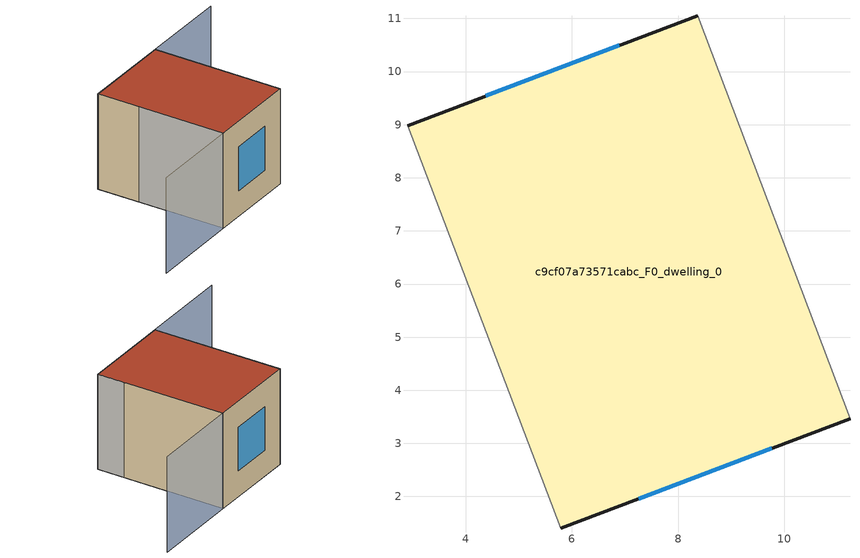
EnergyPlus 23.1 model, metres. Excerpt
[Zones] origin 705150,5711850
c9cf07a73571cabc_F0_dwelling_0
 floor ground (EU_floor_Construction): 11.23,3.46 8.36,11.05 2.91,8.98 5.79,1.4 z0
 wall outside (EU_wall_Construction): 2.91,8.98 8.36,11.05 / 11.23,3.46 5.79,1.4 z0:6
 wall adiabatic (EU_wall_Construction): 8.36,11.05 11.23,3.46 / 5.79,1.4 2.91,8.98 z0:6
 window (EU_Window_Construction): 4.38,9.54 6.89,10.49 / 9.76,2.9 7.26,1.96 z1.62:4.38
 roof outside (EU_roof_Construction): 8.36,11.05 11.23,3.46 5.79,1.4 2.91,8.98 z6
shading: 11.24,3.46 8.36,11.05 / 8.36,11.05 13.66,13.06 / 2.9,8.99 5.79,1.4 / 5.79,1.4 0.34,-0.67 z0:6
[Building]
EU S2 Campaign: North Axis=0; Terrain=City; Solar Distribution=FullExterior
[Site:Location]
London: Latitude=51.5; Longitude=-0.5; Time Zone=0; Elevation=25
[SizingPeriod:WeatherFileDays]
AnnualSizingPeriod: Begin Month=1; Begin Day of Month=1; End Month=12; End Day of Month=31; Day of Week for Start Day=Monday; Use Weather File Daylight Saving Period=No; Use Weather File Rain and Snow Indicators=No
[MATERIAL]
EU_InternalMass_Material: Roughness=MediumRough; Thickness=0.1; Conductivity=1; Density=1800; Specific Heat=900; Thermal Absorptance=0.9; Solar Absorptance=0.7; Visible Absorptance=0.7
[MATERIAL:NOMASS] Roughness=MediumRough; Thermal Absorptance=0.9; Solar Absorptance=0.7; Visible Absorptance=0.7
Name | Thermal Resistance
EU_wall_NoMass | 0.727863
EU_roof_NoMass | 0.773354
EU_floor_NoMass | 1.79329
[WINDOWMATERIAL:SIMPLEGLAZINGSYSTEM]
EU_Window_SimpleGlazing: UFactor=2.58614; Solar Heat Gain Coefficient=0.76; Visible Transmittance=0.76
[CONSTRUCTION]
EU_wall_Construction: EU_wall_NoMass
EU_roof_Construction: EU_roof_NoMass
EU_floor_Construction: EU_floor_NoMass
EU_InternalMass_Construction: EU_InternalMass_Material
EU_Window_Construction: EU_Window_SimpleGlazing
[ZONE]
c9cf07a73571cabc_F0_dwelling_0: Type=1; Multiplier=1; Ceiling Height=autocalculate; Volume=283.771; Floor Area=autocalculate; Part of Total Floor Area=Yes
[INTERNALMASS]
c9cf07a73571cabc_F0_dwelling_0_EU_InternalMass: Construction=EU_InternalMass_Construction; Zone or ZoneList=c9cf07a73571cabc_F0_dwelling_0; Surface Area=47.295
[OTHEREQUIPMENT]
EU_Step8_InternalGain_c9cf07a73571cabc_F0_dwelling_0_f000: Fuel Type=Electricity; Zone or ZoneList or Space or SpaceList=c9cf07a73571cabc_F0_dwelling_0; Schedule=EU_Step8_GainSchedule_c9cf07a73571cabc_F0_dwelling_0_f000; Design Level Calculation Method=Watts/Area; Power per Zone Floor Area=1; Fraction Latent=0; Fraction Radiant=0; Fraction Lost=0; Carbon Dioxide Generation Rate=0; EndUse Subcategory=EU_Step8_InternalGains
[ZONEVENTILATION:DESIGNFLOWRATE]
EU_ConstantAir_c9cf07a73571cabc_F0_dwelling_0: Zone or ZoneList or Space or SpaceList=c9cf07a73571cabc_F0_dwelling_0; Schedule=EU_AlwaysOn; Design Flow Rate Calculation Method=AirChanges/Hour; Air Changes per Hour=0.484901; Ventilation Type=Natural; Fan Pressure Rise=0; Fan Total Efficiency=1; Constant Term Coefficient=1; Temperature Term Coefficient=0; Velocity Term Coefficient=0; Velocity Squared Term Coefficient=0; Minimum Indoor Temperature=-100; Maximum Indoor Temperature=100; Delta Temperature=-100; Minimum Outdoor Temperature=-100; Maximum Outdoor Temperature=100; Maximum Wind Speed=40
[HVACTEMPLATE:THERMOSTAT]
EU_HeatOnly_c9cf07a73571cabc_F0_dwelling_0: Constant Heating Setpoint=20; Constant Cooling Setpoint=50
[HVACTEMPLATE:ZONE:IDEALLOADSAIRSYSTEM]
c9cf07a73571cabc_F0_dwelling_0: Template Thermostat=EU_HeatOnly_c9cf07a73571cabc_F0_dwelling_0; System Availability Schedule=EU_AlwaysOn; Maximum Heating Supply Air Temperature=50; Minimum Cooling Supply Air Temperature=13; Maximum Heating Supply Air Humidity Ratio=0.0156; Minimum Cooling Supply Air Humidity Ratio=0.0077; Heating Limit=NoLimit; Cooling Limit=NoLimit; Heating Availability Schedule=EU_AlwaysOn; Cooling Availability Schedule=EU_CoolingOff; Dehumidification Control Type=ConstantSensibleHeatRatio; Cooling Sensible Heat Ratio=0.7; Dehumidification Setpoint=60; Humidification Control Type=None; Humidification Setpoint=30; Outdoor Air Method=None; Outdoor Air Flow Rate per Person=0.00944; Outdoor Air Flow Rate per Zone Floor Area=0; Outdoor Air Flow Rate per Zone=0; Demand Controlled Ventilation Type=None; Outdoor Air Economizer Type=NoEconomizer; Heat Recovery Type=None; Sensible Heat Recovery Effectiveness=0.7; Latent Heat Recovery Effectiveness=0.65
[SIZING:ZONE]
c9cf07a73571cabc_F0_dwelling_0: Zone Cooling Design Supply Air Temperature Input Method=SupplyAirTemperature; Zone Cooling Design Supply Air Temperature=13; Zone Heating Design Supply Air Temperature Input Method=SupplyAirTemperature; Zone Heating Design Supply Air Temperature=50; Zone Cooling Design Supply Air Humidity Ratio=0.008; Zone Heating Design Supply Air Humidity Ratio=0.008; Cooling Design Air Flow Method=DesignDay; Cooling Design Air Flow Rate=0; Cooling Minimum Air Flow per Zone Floor Area=0.000762; Cooling Minimum Air Flow=0; Cooling Minimum Air Flow Fraction=0.2; Heating Design Air Flow Method=DesignDay; Heating Design Air Flow Rate=0; Heating Maximum Air Flow per Zone Floor Area=0.002032; Heating Maximum Air Flow=0.141576; Heating Maximum Air Flow Fraction=0.3; Account for Dedicated Outdoor Air System=No; Dedicated Outdoor Air System Control Strategy=NeutralSupplyAir; Dedicated Outdoor Air Low Setpoint Temperature for Design=autosize; Dedicated Outdoor Air High Setpoint Temperature for Design=autosize; Zone Load Sizing Method=Sensible Load Only No Latent Load; Zone Latent Cooling Design Supply Air Humidity Ratio Input Method=HumidityRatioDifference; Zone Cooling Design Supply Air Humidity Ratio Difference=0.005; Zone Latent Heating Design Supply Air Humidity Ratio Input Method=HumidityRatioDifference; Zone Humidification Design Supply Air Humidity Ratio Difference=0.005
[SCHEDULE:CONSTANT]
Name | Hourly Value
EU_AlwaysOn | 1
EU_CoolingOff | 0
[SCHEDULE:FILE]
EU_Step8_GainSchedule_c9cf07a73571cabc_F0_dwelling_0_f000: File=../../schedules/c9cf07a73571cabc/c9cf07a73571cabc_F0_dwelling_0_f000_gain.csv; Column Number=1; Rows to Skip at Top=0; Number of Hours of Data=8760; Column Separator=Comma; Interpolate to Timestep=No; Minutes per Item=60; Adjust Schedule for Daylight Savings=Yes
